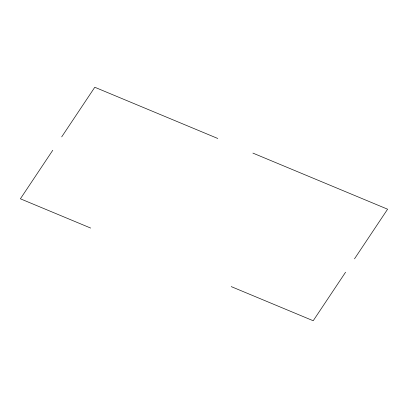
<?xml version="1.0" encoding="UTF-8"?>
<svg xmlns="http://www.w3.org/2000/svg" width="408" height="408" viewBox="0 0 408 408"><rect width="100%" height="100%" fill="white"/><g stroke="black" fill="none" stroke-linecap="round" stroke-linejoin="round"><path stroke-width="0.61" d="M52.76 150.277L20.4 198.798L90.673 228.062M61.69 136.889L94.794 87.256L217.77 138.475M345.566 272.223L313.206 320.744L231.224 286.6M354.496 258.84L387.6 209.202L252.909 153.107"/></g></svg>
